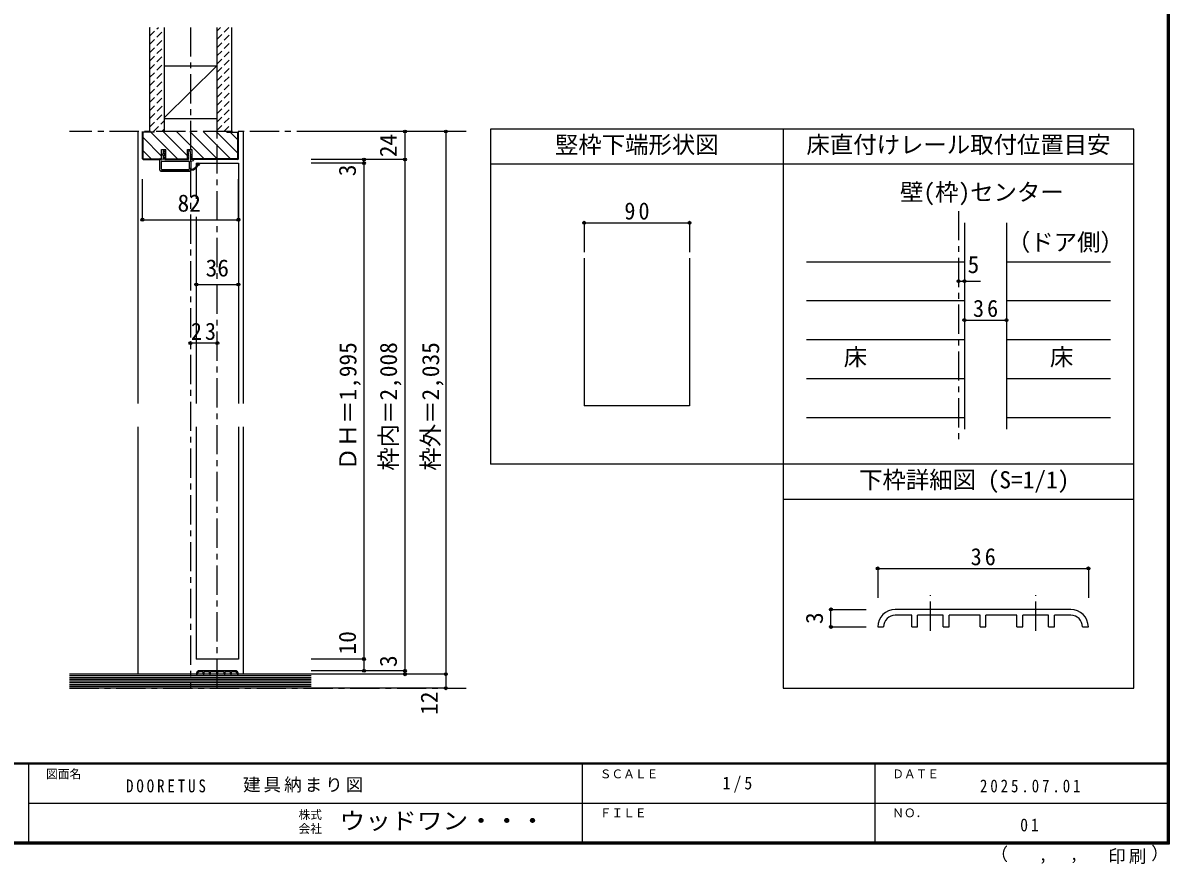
# Model space of a CAD drawing. Units: millimetres at full size, sheet at 1:5, with parts at other scales. Extents: x -973 to 977, y -718 to 696.
# Drawn here: x -3 to 977, y -718 to 1 of the extents above; entities that cross this region are included whole.
import ezdxf
from ezdxf.enums import TextEntityAlignment as Align

# ---------------------------------------------------------------- set-up
doc = ezdxf.new("R2010")
doc.units = ezdxf.units.MM
doc.header["$LTSCALE"] = 5
doc.header["$PDMODE"] = 32
doc.header["$PDSIZE"] = 2.5
doc.linetypes.add('CHAIN1', pattern=[8, 5, -1, 1, -1])
doc.linetypes.add('DASHED1', pattern=[1.8, 1.2, -0.6])
for name, color, linetype in [('0-0_補助線', 7, 'Continuous'), ('0-1_通り芯', 4, 'CHAIN1'), ('0-3_仕上げ', 4, 'Continuous'), ('0-4_枠', 3, 'Continuous'), ('0-6_扉', 6, 'Continuous'), ('0-7_金物', 7, 'Continuous'), ('0-A_文字', 7, 'Continuous'), ('0-B_寸法', 4, 'Continuous'), ('0-C_ハッチ', 4, 'DASHED1'), ('7-1_通り芯', 4, 'CHAIN1'), ('7-7_金物', 7, 'Continuous'), ('7-B_寸法', 7, 'Continuous'), ('F-0_補助線', 7, 'Continuous'), ('F-1_枠', 6, 'Continuous'), ('F-A_文字', 7, 'Continuous')]:
    doc.layers.add(name, color=color, linetype=linetype)
doc.styles.add('ＭＳ ゴシック', font='')
doc.styles.get('ＭＳ ゴシック').set_extended_font_data('MS Gothic')

# ---------------------------------------------------------------- blocks, each defined once
blk = doc.blocks.new('2')
at = {"layer": '0-0_補助線'}
for p, q in [((-9.846, -9.622), (-9.846, 15.078)), ((-8.846, 16.078), (0.354, 16.078)), ((-8.846, 15.878), (0.637, 15.878)), ((-8.446, 14.378), (-8.446, -8.922)), ((-8.146, 14.678), (-1.546, 14.678)), ((-1.246, 14.378), (-1.246, -8.922)), ((0.154, 11.653), (2.154, 11.653)), ((0.154, 11.653), (0.154, -8.497)), ((2.154, 10.953), (2.154, 11.653)), ((3.154, 11.653), (2.512, 10.83)), ((3.154, 11.653), (6.154, 11.653)), ((4.154, 13.753), (4.154, 13.053)), ((5.154, 13.053), (4.512, 13.876)), ((7.154, 13.053), (5.154, 13.053)), ((6.154, 10.953), (6.154, 11.653)), ((7.558, 12.258), (6.516, 10.835)), ((-1.546, -9.222), (-8.146, -9.222)), ((0.154, -8.497), (2.154, -8.497)), ((2.154, -7.797), (2.154, -8.497)), ((3.154, -8.497), (2.512, -7.674)), ((3.154, -8.497), (6.154, -8.497)), ((6.154, -7.797), (6.154, -8.497)), ((7.558, -9.101), (6.516, -7.679)), ((-1.48, -10.622), (-8.846, -10.622)), ((-1.189, -10.85), (-0.732, -12.694)), ((0.354, -12.922), (-0.441, -12.922)), ((4.154, -9.897), (0.154, -9.897)), ((0.154, -9.897), (0.154, -10.622)), ((0.154, -10.622), (0.645, -12.548)), ((4.154, -10.597), (4.154, -9.897)), ((5.154, -9.897), (4.512, -10.72)), ((7.154, -9.897), (5.154, -9.897))]:
    blk.add_line(p, q, dxfattribs=at)
for points in [[(-9.646, 15.078), (-9.646, -9.622), (-9.846, -9.622)], [(4.154, 13.053), (0.154, 13.053), (0.649, 15.723)]]:
    blk.add_lwpolyline(points, dxfattribs=at)
for centre, radius, start, end in [((-8.846, 15.078), 1, 90, 180), ((-8.846, 15.078), 0.8, 90, 180), ((-8.146, 14.378), 0.3, 90, 180), ((-1.546, 14.378), 0.3, 0, 90), ((0.354, 15.778), 0.3, 349.49875, 90), ((2.354, 10.953), 0.2, 180, 322.03043), ((4.354, 13.753), 0.2, 37.96957, 180), ((6.354, 10.953), 0.2, 180, 323.78053), ((7.154, 12.553), 0.5, 323.78053, 90), ((-8.846, -9.622), 1, 180, 270), ((-8.146, -8.922), 0.3, 180, 270), ((-1.546, -8.922), 0.3, 270, 0), ((2.354, -7.797), 0.2, 37.96957, 180), ((6.354, -7.797), 0.2, 36.21947, 180), ((7.154, -9.397), 0.5, 270, 36.21947), ((-2.846, -10.72), 6, 179.06153, 259.29815), ((-2.846, -10.72), 5.3, 178.93757, 259.29815), ((-3.896, -16.272), 0.35, 259.29815, 79.29815), ((-1.48, -10.922), 0.3, 13.9282, 90), ((-0.441, -12.622), 0.3, 193.9282, 270), ((0.354, -12.622), 0.3, 270, 14.29438), ((4.354, -10.597), 0.2, 180, 322.03043)]:
    blk.add_arc(centre, radius, start, end, dxfattribs=at)
blk.add_point((-3.896, -16.622), dxfattribs=at)

msp = doc.modelspace()

# ---------------------------------------------------------------- linework, layer by layer
at = {"layer": '0-1_通り芯'}
for p, q in [((140.01, -2.5), (140.01, -567.5)), ((163.01, -567.5), (163.01, -2.5)), ((796.639, -159.5), (796.639, -356.007)), ((36.653, -567.5), (375.867, -567.5))]:
    msp.add_line(p, q, dxfattribs=at)
at = {"layer": '0-3_仕上げ'}
for p, q in [((666.615, -202.801), (801.639, -202.801)), ((837.639, -202.801), (926.664, -202.801)), ((666.615, -236.103), (801.639, -236.103)), ((837.639, -236.103), (926.664, -236.103)), ((666.615, -269.404), (801.639, -269.404)), ((837.639, -269.404), (926.664, -269.404)), ((666.615, -302.706), (801.639, -302.706)), ((837.639, -302.706), (926.664, -302.706)), ((666.615, -336.007), (801.639, -336.007)), ((837.639, -336.007), (926.664, -336.007))]:
    msp.add_line(p, q, dxfattribs=at)
at = {"layer": '0-3_仕上げ', "color": 2}
for p, q in [((243.367, -555.5), (36.653, -555.5)), ((243.367, -567.5), (36.653, -567.5))]:
    msp.add_line(p, q, dxfattribs=at)
at = {"layer": '0-3_仕上げ', "color": 7}
for p, q in [((243.367, -557), (36.653, -557)), ((243.367, -558.5), (36.653, -558.5)), ((243.367, -560), (36.653, -560)), ((243.367, -561.5), (36.653, -561.5)), ((243.367, -563), (36.653, -563)), ((243.367, -564.5), (36.653, -564.5)), ((243.367, -566), (36.653, -566))]:
    msp.add_line(p, q, dxfattribs=at)
at = {"layer": '0-4_枠', "color": 4}
for p, q in [((95.01, -91.5), (95.01, -324)), ((185.01, -91.5), (185.01, -324)), ((476.639, -169.5), (566.639, -169.5)), ((476.639, -169.5), (476.639, -194.76)), ((566.639, -169.5), (566.639, -194.76)), ((95.01, -344), (95.01, -555.5)), ((185.01, -344), (185.01, -555.5))]:
    msp.add_line(p, q, dxfattribs=at)
at = {"layer": '0-4_枠'}
for p, q in [((99.01, -114.793), (99.01, -91.5)), ((109.01, -92), (99.51, -92)), ((109.01, -92), (109.01, -91.5)), ((171.01, -92), (171.01, -91.5)), ((171.01, -92), (180.51, -92)), ((181.01, -114.793), (181.01, -91.5)), ((396.639, -89.5), (396.639, -376.007)), ((646.639, -89.5), (396.639, -89.5)), ((646.639, -89.5), (646.639, -376.007)), ((115.26, -115.5), (115.26, -107)), ((115.26, -107), (118.96, -107)), ((118.96, -115.5), (118.96, -107)), ((137.56, -115.5), (137.56, -107)), ((137.56, -107), (141.26, -107)), ((141.26, -107), (141.26, -115.5)), ((99.717, -115.5), (99.01, -114.793)), ((99.717, -115.5), (115.26, -115.5)), ((99.925, -115), (115.26, -115)), ((118.96, -115), (137.56, -115)), ((118.96, -115.5), (137.56, -115.5)), ((180.096, -115), (141.26, -115)), ((180.303, -115.5), (141.26, -115.5)), ((180.303, -115.5), (181.01, -114.793)), ((646.639, -119.5), (396.639, -119.5)), ((801.639, -169.5), (801.639, -346.007)), ((837.639, -169.5), (837.639, -346.007)), ((476.639, -199.927), (476.639, -326.007)), ((566.639, -199.927), (566.639, -326.007)), ((566.639, -326.007), (476.639, -326.007)), ((646.639, -376.007), (396.639, -376.007))]:
    msp.add_line(p, q, dxfattribs=at)
for points in [[(99.925, -115), (99.51, -114.586), (99.51, -92)], [(180.096, -115), (180.51, -114.586), (180.51, -92)]]:
    msp.add_lwpolyline(points, dxfattribs=at)
at = {"layer": '0-4_枠', "color": 7}
for p in [(476.639, -169.5), (566.639, -169.5)]:
    msp.add_point(p, dxfattribs=at)
at = {"layer": '0-6_扉'}
for p, q in [((145.01, -118.5), (145.01, -149.19)), ((145.01, -164.422), (145.01, -324)), ((145.01, -344), (145.01, -542.5))]:
    msp.add_line(p, q, dxfattribs=at)
for points in [[(145.01, -118.5), (181.01, -118.5), (181.01, -324)], [(181.01, -344), (181.01, -542.5), (145.01, -542.5)]]:
    msp.add_lwpolyline(points, dxfattribs=at)
at = {"layer": '0-7_金物'}
for p, q in [((145.01, -555.5), (146.01, -555.5)), ((178.01, -552.5), (148.01, -552.5)), ((150.81, -553.5), (148.01, -553.5)), ((150.81, -555.5), (150.81, -553.5)), ((150.81, -555.5), (151.81, -555.5)), ((151.81, -555.5), (151.81, -553.5)), ((156.21, -553.5), (151.81, -553.5)), ((156.21, -555.5), (156.21, -553.5)), ((156.21, -555.5), (157.21, -555.5)), ((157.21, -555.5), (157.21, -553.5)), ((162.51, -553.5), (157.21, -553.5)), ((162.51, -555.5), (162.51, -553.5)), ((162.51, -555.5), (163.51, -555.5)), ((163.51, -555.5), (163.51, -553.5)), ((168.81, -553.5), (163.51, -553.5)), ((168.81, -555.5), (168.81, -553.5)), ((168.81, -555.5), (169.81, -555.5)), ((169.81, -555.5), (169.81, -553.5)), ((174.21, -553.5), (169.81, -553.5)), ((174.21, -555.5), (174.21, -553.5)), ((174.21, -555.5), (175.21, -555.5)), ((175.21, -555.5), (175.21, -553.5)), ((178.01, -553.5), (175.21, -553.5)), ((180.01, -555.5), (181.01, -555.5))]:
    msp.add_line(p, q, dxfattribs=at)
for centre, radius, start, end in [((148.01, -555.5), 3, 90, 180), ((148.01, -555.5), 2, 90, 180), ((178.01, -555.5), 3, 0, 90), ((178.01, -555.5), 2, 0, 90)]:
    msp.add_arc(centre, radius, start, end, dxfattribs=at)
at = {"layer": '0-A_文字', "color": 3}
for p, q in [((646.639, -89.5), (646.639, -567.5)), ((946.639, -89.5), (646.639, -89.5)), ((946.639, -119.5), (646.639, -119.5)), ((946.639, -376.007), (646.639, -376.007)), ((946.639, -406.007), (646.639, -406.007))]:
    msp.add_line(p, q, dxfattribs=at)
msp.add_lwpolyline([(646.639, -567.5), (946.639, -567.5), (946.639, -89.5)], dxfattribs=at)
at = {"layer": '0-B_寸法', "linetype": 'DASHED1'}
for p, q in [((105.01, -3.04), (105.55, -2.5)), ((105.01, -10.111), (112.621, -2.5)), ((105.01, -17.182), (117.51, -4.682)), ((162.51, -5.748), (165.758, -2.5)), ((162.51, -12.819), (172.829, -2.5)), ((162.51, -19.89), (175.01, -7.39)), ((105.01, -24.253), (117.51, -11.753)), ((105.01, -31.324), (117.51, -18.824)), ((162.51, -26.961), (175.01, -14.461)), ((105.01, -38.395), (117.51, -25.895)), ((162.51, -34.032), (175.01, -21.532)), ((162.51, -41.103), (175.01, -28.603)), ((105.01, -45.466), (117.51, -32.966)), ((162.51, -48.174), (175.01, -35.674)), ((105.01, -52.537), (117.51, -40.037)), ((105.01, -59.608), (117.51, -47.108)), ((162.51, -55.246), (175.01, -42.746)), ((105.01, -66.679), (117.51, -54.179)), ((162.51, -62.317), (175.01, -49.817)), ((162.51, -69.388), (175.01, -56.888)), ((105.01, -73.751), (117.51, -61.251)), ((105.332, -80.5), (117.51, -68.322)), ((162.51, -76.459), (175.01, -63.959)), ((105.01, -87.893), (117.51, -75.393)), ((162.51, -83.53), (175.01, -71.03)), ((162.51, -90.601), (175.01, -78.101)), ((108.474, -91.5), (117.51, -82.464)), ((168.682, -91.5), (175.01, -85.172)), ((115.545, -91.5), (117.51, -89.535))]:
    msp.add_line(p, q, dxfattribs=at)
at = {"layer": '0-B_寸法', "color": 2}
for p, q in [((105.01, -2.5), (105.01, -91.5)), ((117.51, -2.5), (117.51, -91.5)), ((162.51, -2.5), (162.51, -91.5)), ((175.01, -2.5), (175.01, -91.5))]:
    msp.add_line(p, q, dxfattribs=at)
at = {"layer": '0-B_寸法', "color": 7}
msp.add_line((117.51, -79.928), (162.51, -35.5), dxfattribs=at)
at = {"layer": '0-B_寸法', "color": 3}
for p, q in [((117.51, -35.5), (162.51, -35.5)), ((117.51, -80.5), (162.51, -80.5))]:
    msp.add_line(p, q, dxfattribs=at)
at = {"layer": '0-B_寸法', "linetype": 'CHAIN1'}
msp.add_line((375.867, -91.5), (36.653, -91.5), dxfattribs=at)
at = {"layer": '0-B_寸法'}
for p, q in [((358.367, -91.5), (243.367, -91.5)), ((323.367, -91.5), (323.367, -555.5)), ((358.367, -91.5), (358.367, -567.5)), ((323.367, -115.5), (243.367, -115.5)), ((288.367, -115.5), (288.367, -552.5)), ((288.367, -118.5), (243.367, -118.5)), ((99.01, -166.922), (99.01, -132.4)), ((181.01, -166.922), (181.01, -132.4)), ((99.01, -166.922), (181.01, -166.922)), ((145.01, -222.382), (181.01, -222.382)), ((796.639, -219.452), (815.353, -219.452)), ((801.639, -252.753), (837.639, -252.753)), ((163.01, -272.382), (140.01, -272.382)), ((288.367, -542.5), (243.367, -542.5)), ((323.367, -552.5), (243.367, -552.5)), ((358.367, -555.5), (243.367, -555.5)), ((323.367, -555.5), (243.367, -555.5)), ((323.367, -555.5), (323.367, -552.5)), ((358.367, -567.5), (243.367, -567.5))]:
    msp.add_line(p, q, dxfattribs=at)
at = {"layer": '0-B_寸法', "color": 7}
for p in [(323.367, -91.5), (358.367, -91.5), (288.367, -115.5), (288.367, -118.5), (323.367, -115.5), (99.01, -166.922), (181.01, -166.922), (145.01, -222.382), (181.01, -222.382), (796.639, -219.452), (801.639, -219.452), (801.639, -252.753), (837.639, -252.753), (140.01, -272.382), (163.01, -272.382), (288.367, -542.5), (288.367, -552.5), (323.367, -552.5), (323.367, -555.5), (358.367, -555.5), (358.367, -567.5)]:
    msp.add_point(p, dxfattribs=at)
at = {"layer": '0-C_ハッチ', "linetype": 'Continuous'}
for p, q in [((99.51, -96.784), (115.26, -112.534)), ((106.04, -92), (129.04, -115)), ((116.853, -91.5), (137.56, -112.207)), ((128.168, -91.5), (151.667, -115)), ((139.481, -91.5), (162.981, -115)), ((150.795, -91.5), (174.295, -115)), ((162.108, -91.5), (180.51, -109.902)), ((173.922, -92), (180.51, -98.588)), ((99.51, -108.098), (106.412, -115))]:
    msp.add_line(p, q, dxfattribs=at)
at = {"layer": '7-1_通り芯'}
for p, q in [((772.63, -518.365), (772.63, -487.834)), ((862.63, -518.365), (862.63, -487.834))]:
    msp.add_line(p, q, dxfattribs=at)
at = {"layer": '7-7_金物'}
for p, q in [((892.63, -500.065), (742.63, -500.065)), ((756.63, -505.065), (742.63, -505.065)), ((756.63, -515.065), (756.63, -505.065)), ((761.63, -515.065), (761.63, -505.065)), ((783.63, -505.065), (761.63, -505.065)), ((783.63, -515.065), (783.63, -505.065)), ((788.63, -515.065), (788.63, -505.065)), ((815.13, -505.065), (788.63, -505.065)), ((815.13, -515.065), (815.13, -505.065)), ((820.13, -515.065), (820.13, -505.065)), ((846.63, -505.065), (820.13, -505.065)), ((846.63, -515.065), (846.63, -505.065)), ((851.63, -515.065), (851.63, -505.065)), ((873.63, -505.065), (851.63, -505.065)), ((873.63, -515.065), (873.63, -505.065)), ((878.63, -515.065), (878.63, -505.065)), ((892.63, -505.065), (878.63, -505.065)), ((727.63, -515.065), (732.63, -515.065)), ((756.63, -515.065), (761.63, -515.065)), ((783.63, -515.065), (788.63, -515.065)), ((815.13, -515.065), (820.13, -515.065)), ((846.63, -515.065), (851.63, -515.065)), ((873.63, -515.065), (878.63, -515.065)), ((902.63, -515.065), (907.63, -515.065))]:
    msp.add_line(p, q, dxfattribs=at)
for centre, radius, start, end in [((742.63, -515.065), 15, 90, 180), ((742.63, -515.065), 10, 90, 180), ((892.63, -515.065), 15, 0, 90), ((892.63, -515.065), 10, 0, 90)]:
    msp.add_arc(centre, radius, start, end, dxfattribs=at)
at = {"layer": '7-B_寸法', "color": 4}
for p, q in [((727.63, -465.065), (907.63, -465.065)), ((727.63, -465.065), (727.63, -490.065)), ((907.63, -465.065), (907.63, -490.065)), ((687.63, -515.065), (687.63, -500.065)), ((687.63, -500.065), (717.63, -500.065)), ((687.63, -515.065), (717.63, -515.065))]:
    msp.add_line(p, q, dxfattribs=at)
at = {"layer": '7-B_寸法'}
for p in [(727.63, -465.065), (907.63, -465.065), (687.63, -500.065), (687.63, -515.065)]:
    msp.add_point(p, dxfattribs=at)
at = {"layer": 'F-1_枠'}
for p, q in [((974.986, 695.833), (974.986, -700.833)), ((975.82, 695.833), (975.82, -700.833)), ((976.653, 695.833), (976.653, -700.833)), ((976.653, -631.667), (-973.347, -631.667)), ((976.653, -632.5), (-973.347, -632.5)), ((1.653, -632.5), (1.653, -699.167)), ((474.986, -632.5), (474.986, -699.167)), ((724.986, -632.5), (724.986, -699.167)), ((1.653, -665.833), (974.986, -665.834)), ((976.653, -699.167), (-973.347, -699.167)), ((976.653, -700), (-973.347, -700)), ((976.653, -700.833), (-973.347, -700.833))]:
    msp.add_line(p, q, dxfattribs=at)

# ---------------------------------------------------------------- block references
at = {"layer": '0-0_補助線', "rotation": 90}
msp.add_blockref('2', (129.838, -115.654), dxfattribs=at)

# ---------------------------------------------------------------- texts
at = {"layer": '0-4_枠', "color": 7, "style": 'ＭＳ ゴシック'}
msp.add_text('竪枠下端形状図', height=14.66, dxfattribs=at).set_placement((451.639, -114.5), align=Align.BOTTOM_LEFT)
at = {"layer": '0-4_枠', "color": 7, "insert": (511.014, -167), "char_height": 14.66, "attachment_point": 7, "style": 'ＭＳ ゴシック'}
msp.add_mtext('\\T1.27;\\W0.95;90', dxfattribs=at)
at = {"layer": '0-A_文字', "style": 'ＭＳ ゴシック'}
for s, p in [('床直付けレール取付位置目安', (666.639, -114.5)), ('壁(枠)センター', (746.664, -155.091)), ('（ドア側）', (838.03, -197.835)), ('床', (698.495, -296.055)), ('床', (874.784, -296.055)), ('下枠詳細図 (S=1/1)', (711.639, -401.007))]:
    msp.add_text(s, height=14.66, dxfattribs=at).set_placement(p, align=Align.BOTTOM_LEFT)
at = {"layer": '0-B_寸法', "color": 7, "style": 'ＭＳ ゴシック'}
for s, p in [('24', (320.867, -113.5)), ('3', (285.867, -129.75)), ('ＤＨ＝1,995', (286.33, -381.5)), ('枠内＝2,008', (321.01, -381.5)), ('枠外＝2,035', (357.024, -381.5)), ('10', (285.867, -538.6)), ('3', (320.867, -549.321)), ('12', (355.867, -590.268))]:
    msp.add_text(s, height=14.66, rotation=90, dxfattribs=at).set_placement(p, align=Align.BOTTOM_LEFT)
for s, p in [('82', (129.01, -164.422)), ('36', (153.01, -219.882)), ('5', (804.395, -216.952))]:
    msp.add_text(s, height=14.66, dxfattribs=at).set_placement(p, align=Align.BOTTOM_LEFT)
at = {"layer": '0-B_寸法', "color": 7, "char_height": 14.66, "attachment_point": 7, "style": 'ＭＳ ゴシック'}
for s, insert in [('\\T1.27;\\W0.95;36', (809.014, -250.253)), ('\\T1.27;\\W0.95;23', (140.385, -269.882))]:
    msp.add_mtext(s, dxfattribs=dict(at, insert=insert))
at = {"layer": '7-B_寸法', "style": 'ＭＳ ゴシック'}
msp.add_text('3', height=14.66, rotation=90, dxfattribs=at).set_placement((685.13, -512.565), align=Align.BOTTOM_LEFT)
at = {"layer": '7-B_寸法', "insert": (807.005, -462.565), "char_height": 14.66, "attachment_point": 7, "style": 'ＭＳ ゴシック'}
msp.add_mtext('\\T1.27;\\W0.95;36', dxfattribs=at)
at = {"layer": 'F-0_補助線', "char_height": 11, "attachment_point": 7, "style": 'ＭＳ ゴシック'}
for s, insert in [('\\T1.39;\\W0.85;DOORETUS', (84.986, -656.667)), ('\\T1.17;建具納まり図', (184.986, -656.667))]:
    msp.add_mtext(s, dxfattribs=dict(at, insert=insert))
at = {"layer": 'F-A_文字', "style": 'ＭＳ ゴシック'}
for s, height, p in [('図面名', 7.331, (16.653, -646.667)), ('ＳＣＡＬＥ', 7.331, (489.986, -646.667)), ('ＤＡＴＥ', 7.331, (739.986, -646.667)), ('株式', 7.331, (232.486, -681.5)), ('ＦＩＬＥ', 7.331, (489.986, -680)), ('ＮＯ．', 7.331, (739.986, -680.001)), ('会社', 7.331, (232.486, -693.5)), ('（', 11, (823.992, -718.052)), ('）', 11, (961.387, -717.355)), (',', 11, (865.199, -718.052)), (',', 11, (891.686, -717.588))]:
    msp.add_text(s, height=height, dxfattribs=at).set_placement(p, align=Align.BOTTOM_LEFT)
at = {"layer": 'F-A_文字', "style": 'ＭＳ ゴシック', "width": 1.1}
msp.add_text('ウッドワン・・・', height=14.66, dxfattribs=at).set_placement((267.486, -692.5), align=Align.BOTTOM_LEFT)
at = {"layer": 'F-A_文字', "char_height": 11, "attachment_point": 7, "style": 'ＭＳ ゴシック'}
for s, insert in [('\\T1.38;\\W0.9;1/5', (594.986, -656.667)), ('\\T1.39;\\W0.85;2025.07.01', (814.986, -656.667)), ('\\T1.36;\\W0.9;01', (849.361, -690.001)), ('\\T1.17;印刷', (924.678, -717.82))]:
    msp.add_mtext(s, dxfattribs=dict(at, insert=insert))

doc.saveas('drawing.dxf')
